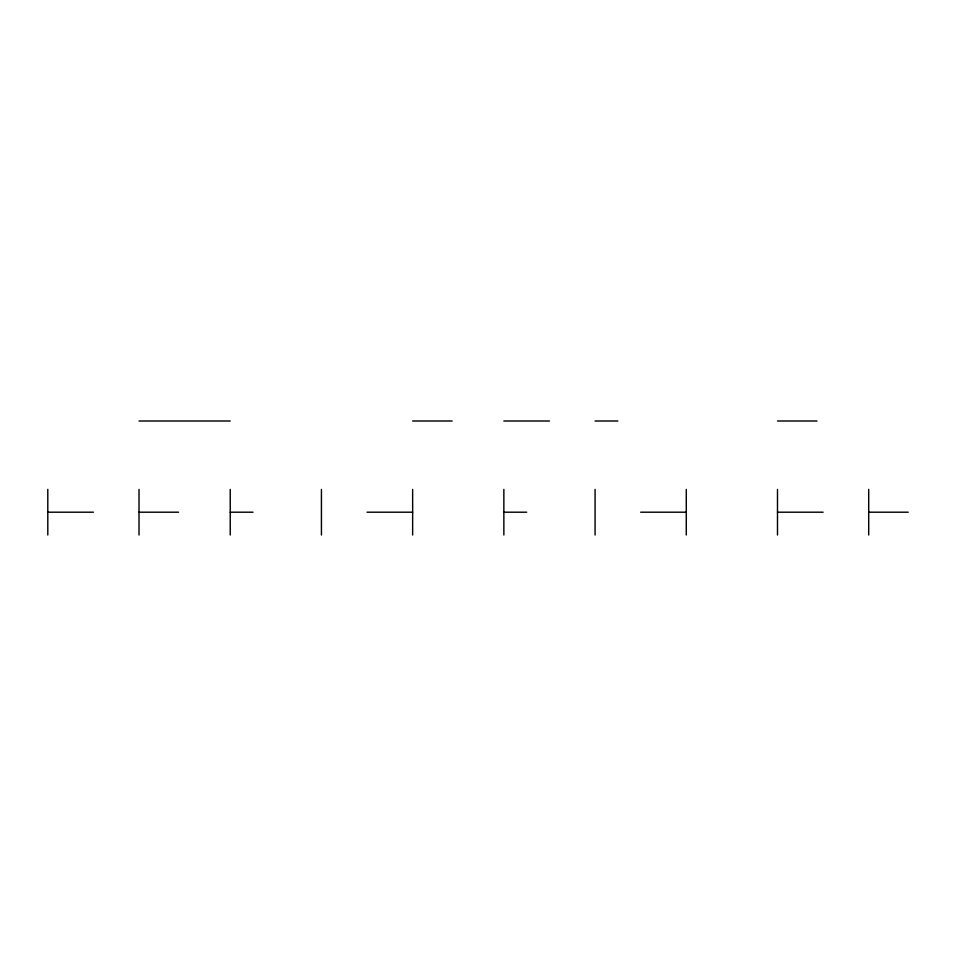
<?xml version="1.0" encoding="UTF-8"?>
<svg xmlns="http://www.w3.org/2000/svg" width="956" height="956" viewBox="0 0 956 956"><rect width="100%" height="100%" fill="white"/><g stroke="black" fill="none" stroke-linecap="round" stroke-linejoin="round"><path stroke-width="1.43" d="M139.014 420.999L230.229 420.999M412.645 420.999L452.14 420.999M503.86 420.999L549.461 420.999M595.074 420.999L617.875 420.999M777.491 420.999L816.986 420.999M47.8 512.201L93.401 512.201M139.014 512.201L178.509 512.201M230.229 512.201L253.029 512.201M367.044 512.201L412.645 512.201M503.86 512.201L526.66 512.201M640.675 512.201L686.277 512.201M777.491 512.201L823.104 512.201M868.705 512.201L908.2 512.201M868.705 489.4L868.705 535.001M777.491 489.4L777.491 535.001M686.277 489.4L686.277 535.001M595.074 489.4L595.074 535.001M503.86 489.4L503.86 535.001M412.645 489.4L412.645 535.001M321.431 489.4L321.431 535.001M230.229 489.4L230.229 535.001M139.014 489.4L139.014 535.001M47.8 489.4L47.8 535.001"/></g></svg>
